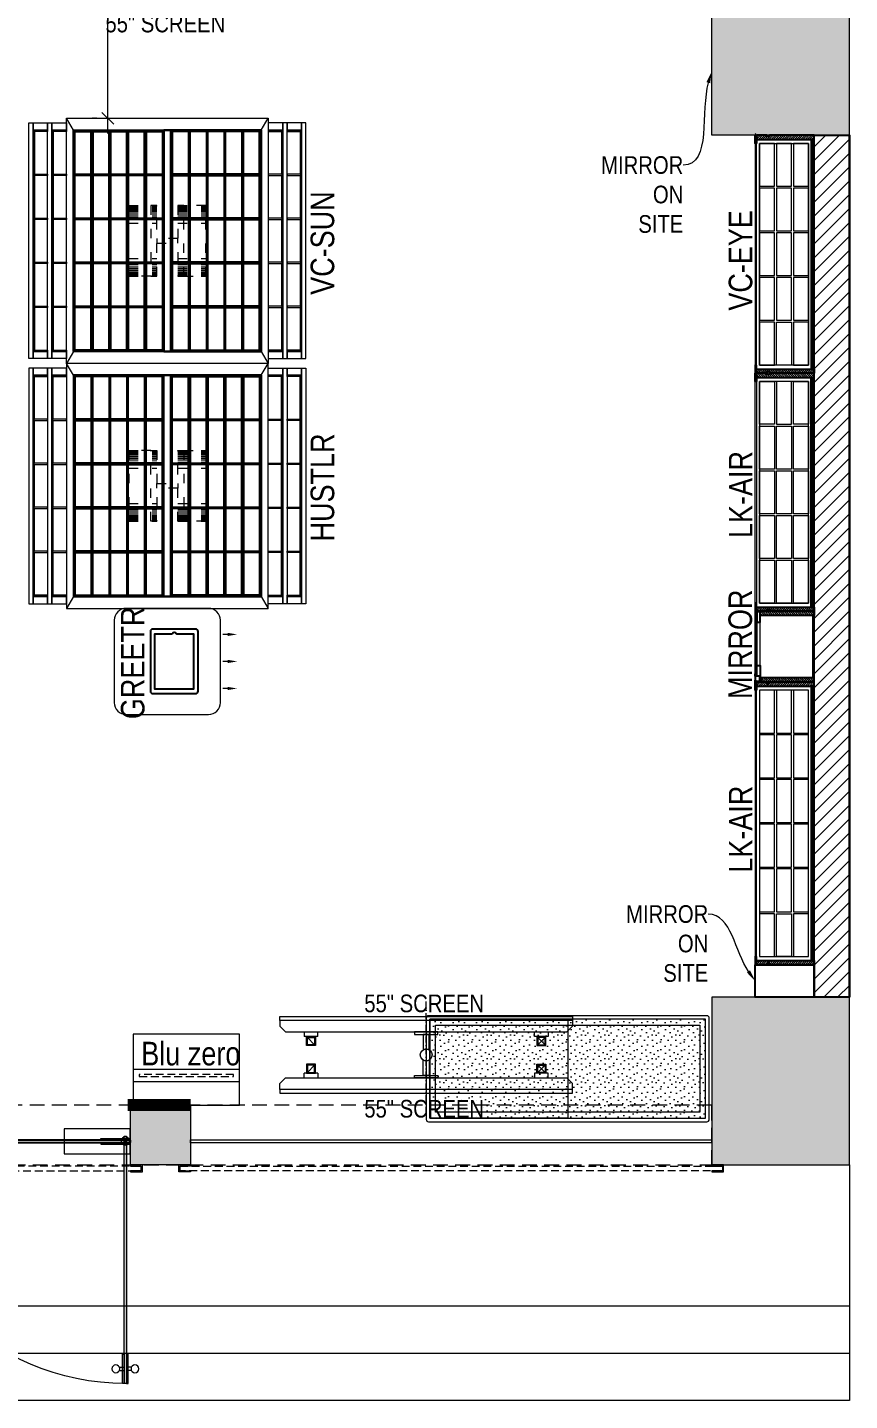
# Model space of a CAD drawing. Header units: feet. Extents: x 9413400 to 9419268, y -7061438 to -7048125.
# Drawn here: x 9415783 to 9419268, y -7061438 to -7055611 of the extents above; entities that cross this region are included whole.
import ezdxf
from ezdxf import colors
from ezdxf.entities.mleader import LeaderData, LeaderLine
from ezdxf.math import Vec2, Vec3

# ---------------------------------------------------------------- set-up
doc = ezdxf.new("R2010")
doc.units = ezdxf.units.FT
doc.header["$LTSCALE"] = 33
doc.header["$MEASUREMENT"] = 0
doc.header["$PDMODE"] = 3
doc.header["$PDSIZE"] = -1
for name, pattern in [('ACAD_ISO03W100', [30, 12, -18]), ('D10_DASHED', [0.75, 0.5, -0.25]), ('DASHDOT2', [0.5, 0.25, -0.125, 0, -0.125]), ('DOT2', [0.125, 0, -0.125]), ('HIDDEN', [9.525, 6.35, -3.175]), ('HIDDEN2', [4.7625, 3.175, -1.5875]), ('HIDDENX2', [0.75, 0.5, -0.25])]:
    doc.linetypes.add(name, pattern=pattern)
for name, color, linetype, lineweight in [('A-COL', 243, 'Continuous', 9), ('A-Glazing', 4, 'Continuous', 20), ('A-shutter', 8, 'Continuous', 18), ('A-STAIR', 6, 'Continuous', 5), ('beam', 90, 'Continuous', 9), ('column hatch', 5, 'Continuous', 0), ('Glazing', 141, 'Continuous', 15), ('LENS-DIM', 252, 'Continuous', 5), ('LENS-FURNITURE', 13, 'Continuous', 9), ('LENS-HATCH', 251, 'Continuous', 5), ('LENS-PARTITION', 21, 'Continuous', 25), ('LENS-TEXT', 31, 'Continuous', 5), ('LENS_TEXT', 31, 'Continuous', 5), ('LK-EQPMT', 3, 'Continuous', 18), ('LK-FF&E FLOOR', 1, 'Continuous', 9), ('LK-FF&E WALL', 1, 'Continuous', 9), ('LK-IT', 3, 'Continuous', 18), ('LN-ELEVATION-1', 81, 'Continuous', 25), ('LN-ELEVATION-2', 103, 'Continuous', 20), ('LN-ELEVATION-3', 125, 'Continuous', 18), ('LN-ELEVATION-4', 145, 'Continuous', 13), ('LN-ELEVATION-5', 167, 'Continuous', 5), ('LN-HATCH', 251, 'Continuous', 0), ('PLANO-TXT', 252, 'Continuous', 5), ('rolling shutter', 1, 'Continuous', 5)]:
    doc.layers.add(name, color=color, linetype=linetype, lineweight=lineweight)
doc.layers.add('A-WALL', color=1, linetype='Continuous')
doc.layers.add('LK-MIRROR', color=133, linetype='Continuous', lineweight=13, true_color=0x44c9e4)
doc.styles.add('LK TXT', font='Gill Sans MT Condensed Regular.ttf', dxfattribs={"height": 100})
doc.styles.get("Standard").update_dxf_attribs({"font": 'Gill Sans MT Condensed Regular.ttf'})
doc.dimstyles.new('100MM', dxfattribs={"dimtxt": 100, "dimasz": 50, "dimexe": 65, "dimexo": 65, "dimtad": 1, "dimdec": 0, "dimtxsty": 'Standard', "dimblk": 'OBLIQUE', "dimcen": 2.5, "dimdle": 65, "dimclrd": 256, "dimclre": 256, "dimclrt": 1, "dimadec": 0, "dimazin": 0, "dimtfac": 1, "dimtdec": 0, "dimtmove": 1, "dimatfit": 3, "dimfxl": 50, "dimlwd": -1, "dimlwe": -1, "dimarcsym": 0})
pattern_1 = [(45, (7858558.917, 3503823.203), (-4.4901280605, 4.4901280605), [])]
pattern_2 = [(45, (7858054.0837, 3504049.203), (-4.4901280605, 4.4901280605), [])]

# ---------------------------------------------------------------- blocks, each defined once
blk = doc.blocks.new('2 seater bench')
at = {"layer": 'LENS-HATCH', "lineweight": 0}
h = blk.add_hatch(dxfattribs=at)
h.set_pattern_fill('STIP1', color=177, scale=100, angle=270, pattern_type=2)
h.set_pattern_definition([(270, (6617251.08, -170421.61), (100, -2e-13), [0, -100]), (270, (6617235.08, -170433.61), (100, -2e-13), [0, -100]), (270, (6617211.08, -170428.61), (100, -2e-13), [0, -100]), (270, (6617188.08, -170463.61), (100, -2e-13), [0, -100]), (270, (6617224.08, -170460.61), (100, -2e-13), [0, -100]), (270, (6617248.08, -170487.61), (100, -2e-13), [0, -100]), (270, (6617255.08, -170452.61), (100, -2e-13), [0, -100]), (270, (6617214.08, -170494.61), (100, -2e-13), [0, -100]), (270, (6617182.08, -170489.61), (100, -2e-13), [0, -100]), (270, (6617167.08, -170415.61), (100, -2e-13), [0, -100]), (270, (6617187.08, -170433.61), (100, -2e-13), [0, -100]), (270, (6617168.08, -170447.61), (100, -2e-13), [0, -100]), (270, (6617232.08, -170508.61), (100, -2e-13), [0, -100]), (270, (6617207.08, -170476.61), (100, -2e-13), [0, -100]), (270, (6617240.08, -170468.61), (100, -2e-13), [0, -100]), (270, (6617231.08, -170485.61), (100, -2e-13), [0, -100]), (270, (6617204.08, -170449.61), (100, -2e-13), [0, -100]), (270, (6617258.08, -170477.61), (100, -2e-13), [0, -100]), (270, (6617199.08, -170508.61), (100, -2e-13), [0, -100]), (270, (6617169.08, -170505.61), (100, -2e-13), [0, -100])])
h.paths.add_polyline_path([(585, 210), (0, 210), (0, -210), (585, -210)])
h.paths.add_polyline_path([(0, 245), (0, -210)])
h.paths.add_polyline_path([(-585, 210), (0, 210), (0, -210), (-585, -210)])
at = {"layer": 'LN-ELEVATION-2', "ltscale": 0.5}
for points in [[(-585, 210), (0, 210), (0, -210), (-585, -210)], [(585, 210), (0, 210), (0, -210), (585, -210)]]:
    blk.add_lwpolyline(points, close=True, dxfattribs=at)
at = {"layer": 'LN-ELEVATION-5', "ltscale": 0.5}
blk.add_lwpolyline([(590, 225), (-590, 225, 0.414214), (-600, 215), (-600, -215, 0.414214), (-590, -225), (590, -225, 0.414214), (600, -215), (600, 215, 0.414214)], format="xyb", close=True, dxfattribs=at)
blk.add_lwpolyline([(585, 210), (-585, 210), (-585, -210), (585, -210)], close=True, dxfattribs=at)
at = {"layer": 'LN-ELEVATION-5', "linetype": 'HIDDEN2', "ltscale": 11}
blk.add_lwpolyline([(-560, 185), (560, 185), (560, -185), (-560, -185)], close=True, dxfattribs=at)
blk = doc.blocks.new('*U38')
at = {"layer": 'A-shutter', "color": 5, "ltscale": 10}
for points in [[(41038450.5, -1561539.2), (41038450.5, -1561544.2), (41038405.5, -1561544.2), (41038405.5, -1561564.2), (41038450.5, -1561564.2), (41038450.5, -1561569.2), (41038400.5, -1561569.2), (41038400.5, -1561539.2)], [(41040939.9, -1561539.2), (41040939.9, -1561544.2), (41040984.9, -1561544.2), (41040984.9, -1561564.2), (41040939.9, -1561564.2), (41040939.9, -1561569.2), (41040989.9, -1561569.2), (41040989.9, -1561539.2)]]:
    blk.add_lwpolyline(points, close=True, dxfattribs=at)
at = {"layer": 'A-shutter', "color": 5, "linetype": 'HIDDENX2', "ltscale": 2, "true_color": 0x0505ff}
blk.add_lwpolyline([(41038405.5, -1561544.2), (41038405.5, -1561564.2), (41040984.9, -1561564.2), (41040984.9, -1561544.2)], close=True, dxfattribs=at)
blk = doc.blocks.new('*U39')
at = {"layer": 'A-shutter', "color": 5, "ltscale": 10}
for points in [[(41038729.9, -1561539.2), (41038729.9, -1561544.2), (41038684.9, -1561544.2), (41038684.9, -1561564.2), (41038729.9, -1561564.2), (41038729.9, -1561569.2), (41038679.9, -1561569.2), (41038679.9, -1561539.2)], [(41040939.9, -1561539.2), (41040939.9, -1561544.2), (41040984.9, -1561544.2), (41040984.9, -1561564.2), (41040939.9, -1561564.2), (41040939.9, -1561569.2), (41040989.9, -1561569.2), (41040989.9, -1561539.2)]]:
    blk.add_lwpolyline(points, close=True, dxfattribs=at)
at = {"layer": 'A-shutter', "color": 5, "linetype": 'HIDDENX2', "ltscale": 2, "true_color": 0x0505ff}
blk.add_lwpolyline([(41038684.9, -1561544.2), (41038684.9, -1561564.2), (41040984.9, -1561564.2), (41040984.9, -1561544.2)], close=True, dxfattribs=at)
blk = doc.blocks.new('A$C65ba2408')
at = {"layer": 'column hatch'}
h = blk.add_hatch(color=8, dxfattribs=at)
h.dxf.hatch_style = 1
h.paths.add_polyline_path([(3477.1, -3129.2), (2892.8, -3129.2), (2892.8, -3840.5), (3477.1, -3840.5)])
h.paths.add_polyline_path([(3477.1, 1316.2), (2892.8, 1316.2), (2892.8, 528.7), (3477.1, 528.7)])
h.paths.add_polyline_path([(3477.1, 4440.6), (2994.4, 4440.6), (2994.4, 3856.4), (3477.1, 3856.4)])
h.paths.add_polyline_path([(3477.1, 6826), (2664.3, 6818.7), (2664.2, 6523.6), (3477.1, 6523.6)])
h.paths.add_polyline_path([(-1908.2, 1290.8), (-2312.2, 1290.8), (-2312.2, 985.9), (-1908.2, 985.9)])
h.paths.add_polyline_path([(-2060.6, -3129.2), (-2312.2, -3129.2), (-2312.2, -3840.5), (-2060.6, -3840.5)])
h = blk.add_hatch(color=8, dxfattribs=at)
h.dxf.hatch_style = 1
h.paths.add_polyline_path([(428.8, -3586.5), (682.8, -3586.5), (682.8, -3840.5), (428.8, -3840.5)])
at = {"layer": 'LN-HATCH'}
h = blk.add_hatch(dxfattribs=at)
h.set_pattern_fill('ANSI31', color=256, scale=333, angle=180)
h.set_pattern_definition([(225, (-11792219.157, 5498508.667), (29.43331977, -29.43331977), [])])
h.paths.add_polyline_path([(3427.1, 6523.6), (3327.1, 6523.6), (3327.1, 4440.6), (3427.1, 4440.6)])
h.paths.add_polyline_path([(3477.1, 6523.6), (3427.1, 6523.6), (3427.1, 4440.6), (3477.1, 4440.6)])
h.paths.add_polyline_path([(3427.1, 3856.4), (3327.1, 3856.4), (3327.1, 1316.2), (3427.1, 1316.2)])
h.paths.add_polyline_path([(3477.1, 3856.4), (3427.1, 3856.4), (3427.1, 1316.2), (3477.1, 1316.2)])
h.paths.add_polyline_path([(3427.1, 528.7), (3327.1, 528.7), (3327.1, -3129.2), (3427.1, -3129.2)])
h.paths.add_polyline_path([(3477.1, 528.7), (3427.1, 528.7), (3427.1, -3129.2), (3477.1, -3129.2)])
at = {"layer": 'A-COL'}
for p, q in [((2892.8, 528.7), (2892.8, 1316.2)), ((3477.1, 528.7), (3477.1, 1316.2)), ((3477.1, 528.7), (2892.8, 528.7)), ((3477.1, -3129.2), (2892.8, -3129.2)), ((2892.8, -3129.2), (2892.8, -3840.5)), ((3477.1, -3840.5), (3477.1, -3129.2)), ((2892.8, -3840.5), (3477.1, -3840.5))]:
    blk.add_line(p, q, dxfattribs=at)
blk.add_lwpolyline([(428.8, -3586.5), (682.8, -3586.5), (682.8, -3840.5), (428.8, -3840.5)], close=True, dxfattribs=at)
at = {"layer": 'A-Glazing', "elevation": 51149.5}
for points in [[(428.8, -3734.5), (-2060.6, -3734.5), (-2060.6, -3746.5), (428.8, -3746.5)], [(682.8, -3734.5), (2892.8, -3734.5), (2892.8, -3746.5), (682.8, -3746.5)]]:
    blk.add_lwpolyline(points, close=True, dxfattribs=at)
at = {"layer": 'A-STAIR'}
for p, q in [((3477.1, -3840.5), (3477.1, -4840.5)), ((3477.1, -4440.5), (-2312.2, -4440.5)), ((3477.1, -4640.5), (-2312.2, -4640.5)), ((3477.1, -4840.5), (-2312.2, -4840.5))]:
    blk.add_line(p, q, dxfattribs=at)
at = {"layer": 'A-WALL'}
blk.add_line((3477.1, -3129.2), (3477.1, 528.7), dxfattribs=at)
blk.add_lwpolyline([(3477.1, -3129.2), (3327.1, -3129.2), (3327.1, 528.7), (3477.1, 528.7)], close=True, dxfattribs=at)
at = {"layer": 'beam', "linetype": 'HIDDEN', "ltscale": 0.3}
blk.add_lwpolyline([(2892.8, -3586.5), (-2060.6, -3586.5), (-2060.6, -3840.5), (2892.8, -3840.5)], close=True, dxfattribs=at)
at = {"layer": 'rolling shutter'}
blk.add_blockref('*U38', (-41040511.1, 1557698.7, 51149.5), dxfattribs=at)
at = {"layer": 'rolling shutter', "xscale": -1}
blk.add_blockref('*U39', (41041622.7, 1557698.7, 51149.5), dxfattribs=at)
blk = doc.blocks.new('MIRROR')
at = {"layer": 'LN-HATCH', "ltscale": 0.5}
h = blk.add_hatch(dxfattribs=at)
h.set_pattern_fill('ANSI31', color=256, scale=2)
h.set_pattern_definition([(45, (4060433.7416, 1708720.787), (-4.4901280605, 4.4901280605), [])])
h.paths.add_polyline_path([(212.9, 101.3), (230.9, 101.3), (230.9, -127.7), (212.9, -127.7)])
h.paths.add_polyline_path([(230.9, 95.3), (494.9, 95.3), (494.9, 101.3), (230.9, 101.3)])
h.paths.add_polyline_path([(512.9, 101.3), (494.9, 101.3), (494.9, -127.7), (512.9, -127.7)])
at = {"layer": 'Defpoints'}
blk.add_lwpolyline([(512.9, 101.3), (212.9, 101.3), (212.9, -148.7), (512.9, -148.7)], close=True, dxfattribs=at)
at = {"layer": 'LN-ELEVATION-1'}
for points in [[(212.9, 101.3), (230.9, 101.3), (230.9, -127.7), (212.9, -127.7)], [(230.9, 95.3), (494.9, 95.3), (494.9, 101.3), (230.9, 101.3)], [(512.9, 101.3), (494.9, 101.3), (494.9, -127.7), (512.9, -127.7)], [(259.9, -141.7), (259.9, -127.7), (214.9, -127.7), (214.9, -148.7), (223.9, -148.7), (223.9, -147.2), (216.4, -147.2), (216.4, -141.7)], [(442.9, -141.7), (442.9, -127.7), (487.9, -127.7), (487.9, -148.7), (478.9, -148.7), (478.9, -147.2), (486.4, -147.2), (486.4, -141.7)], [(504.9, -148.7), (504.9, -147.2), (509.4, -147.2), (509.4, -129.2), (487.9, -129.2), (487.9, -127.7), (510.9, -127.7), (510.9, -148.7)]]:
    blk.add_lwpolyline(points, close=True, dxfattribs=at)
at = {"layer": 'LN-ELEVATION-2', "color": 4, "lineweight": 0}
blk.add_lwpolyline([(216.4, -141.7), (486.4, -141.7), (486.4, -147.2), (216.4, -147.2)], close=True, dxfattribs=at)
at = {"layer": 'LN-ELEVATION-2'}
blk.add_lwpolyline([(259.9, -141.7), (442.9, -141.7), (442.9, -127.7), (259.9, -127.7)], close=True, dxfattribs=at)
at = {"layer": 'LN-ELEVATION-4', "ltscale": 0.5}
blk.add_line((478.9, -148.7), (223.9, -148.7), dxfattribs=at)
blk = doc.blocks.new('VC HD 1010')
at = {"layer": 'LN-HATCH', "ltscale": 0.5}
h = blk.add_hatch(dxfattribs=at)
h.set_pattern_fill('ANSI31', color=256, scale=2)
h.set_pattern_definition([(45, (3761554.586, 1795022.936), (-4.490128061, 4.490128061), [])])
h.paths.add_polyline_path([(-505.2, 24), (-505.2, -166), (-499.2, -166), (-499.2, -176), (-505.2, -176), (-505.2, -220), (-487.2, -220), (-487.2, 24)])
h = blk.add_hatch(dxfattribs=at)
h.set_pattern_fill('ANSI31', color=256, scale=2)
h.set_pattern_definition(pattern_1)
h.paths.add_polyline_path([(504.8, 24), (504.8, -166), (498.8, -166), (498.8, -176), (504.8, -176), (504.8, -220), (486.8, -220), (486.8, 24)])
h = blk.add_hatch(dxfattribs=at)
h.set_pattern_fill('ANSI31', color=256, scale=2)
h.set_pattern_definition([(45, (7858741.917, 3503823.203), (-4.4901280605, 4.4901280605), [])])
h.paths.add_polyline_path([(-470.2, -220), (-470.2, -226), (-505.2, -226), (-505.2, -220)])
h = blk.add_hatch(dxfattribs=at)
h.set_pattern_fill('ANSI31', color=256, scale=2)
h.set_pattern_definition(pattern_1)
h.paths.add_polyline_path([(476.8, -220), (476.8, -226), (511.8, -226), (511.8, -220)])
at = {"layer": 'LN-ELEVATION-1', "ltscale": 0.5}
for points in [[(-505.2, 24), (-505.2, -166), (-499.2, -166), (-499.2, -176), (-505.2, -176), (-505.2, -220), (-487.2, -220), (-487.2, 24)], [(486.8, 12), (-487.2, 12), (-487.2, 18), (486.8, 18)], [(504.8, 24), (504.8, -166), (498.8, -166), (498.8, -176), (504.8, -176), (504.8, -220), (486.8, -220), (486.8, 24)], [(-470.2, -220), (-470.2, -226), (-505.2, -226), (-505.2, -220)], [(469.8, -220), (469.8, -226), (504.8, -226), (504.8, -220)]]:
    blk.add_lwpolyline(points, close=True, dxfattribs=at)
at = {"layer": 'LN-ELEVATION-2', "ltscale": 0.5}
blk.add_lwpolyline([(470.2, 0), (-470.2, 0), (-470.2, -208), (470.2, -208)], close=True, dxfattribs=at)
at = {"layer": 'LN-ELEVATION-3', "ltscale": 0.5}
for p, q in [((-487.2, 24), (486.8, 24)), ((-470.2, -220), (469.8, -220)), ((469.8, -226), (-470.2, -226))]:
    blk.add_line(p, q, dxfattribs=at)
for points in [[(-470.2, 0), (-288.5, 0), (-288.5, -64), (-470.2, -64)], [(-280.5, 0), (-98.8, 0), (-98.8, -64), (-280.5, -64)], [(-90.8, 0), (90.8, 0), (90.8, -64), (-90.8, -64)], [(98.8, 0), (280.5, 0), (280.5, -64), (98.8, -64)], [(288.5, 0), (470.2, 0), (470.2, -64), (288.5, -64)], [(-470.2, -136), (-288.5, -136), (-288.5, -72), (-470.2, -72)], [(-280.5, -72), (-98.8, -72), (-98.8, -136), (-280.5, -136)], [(-90.8, -72), (90.8, -72), (90.8, -136), (-90.8, -136)], [(98.8, -72), (280.5, -72), (280.5, -136), (98.8, -136)], [(288.5, -72), (470.2, -72), (470.2, -136), (288.5, -136)], [(-470.2, -144), (-288.5, -144), (-288.5, -208), (-470.2, -208)], [(-280.5, -144), (-98.8, -144), (-98.8, -208), (-280.5, -208)], [(-90.8, -144), (90.8, -144), (90.8, -208), (-90.8, -208)], [(98.8, -144), (280.5, -144), (280.5, -208), (98.8, -208)], [(288.5, -144), (470.2, -144), (470.2, -208), (288.5, -208)]]:
    blk.add_lwpolyline(points, close=True, dxfattribs=at)
blk = doc.blocks.new('ffgd')
at = {"layer": 'LN-ELEVATION-4', "linetype": 'ACAD_ISO03W100', "ltscale": 0.1}
blk.add_lwpolyline([(0, 47.3), (0, -41.5), (-20, -41.5), (-20, 47.3)], close=True, dxfattribs=at)
at = {"layer": 'LN-ELEVATION-5', "linetype": 'ACAD_ISO03W100', "ltscale": 0.1}
for p, q in [((-159.9, 165.7), (-159.9, 47.3)), ((-159.7, 165.7), (-159.7, 47.3)), ((-159.4, 165.7), (-159.4, 47.3)), ((-159, 165.7), (-159, 47.3)), ((-158.5, 165.7), (-158.5, 47.3)), ((-157.9, 165.7), (-157.9, 47.3)), ((-157.1, 165.7), (-157.1, 47.3)), ((-156.1, 165.7), (-156.1, 47.3)), ((-154.1, 165.7), (-154.1, 47.3)), ((-151.1, 165.7), (-151.1, 47.3)), ((-146.1, 165.7), (-146.1, 47.3)), ((-141.1, 165.7), (-141.1, 47.3)), ((-135.1, 165.7), (-135.1, 47.3)), ((-128.1, 165.7), (-128.1, 47.3)), ((-120.1, 165.7), (-120.1, 47.3)), ((-111.1, 165.7), (-111.1, 47.3)), ((-102.1, 165.7), (-102.1, 47.3)), ((-85, 165.7), (-85, 47.3)), ((65, 165.7), (65, 47.3)), ((82.1, 165.7), (82.1, 47.3)), ((91.1, 165.7), (91.1, 47.3)), ((100.1, 165.7), (100.1, 47.3)), ((108.1, 165.7), (108.1, 47.3)), ((115.1, 165.7), (115.1, 47.3)), ((121.1, 165.7), (121.1, 47.3)), ((126.1, 165.7), (126.1, 47.3)), ((131.1, 165.7), (131.1, 47.3)), ((134.1, 165.7), (134.1, 47.3)), ((136.1, 165.7), (136.1, 47.3)), ((137.1, 165.7), (137.1, 47.3)), ((137.9, 165.7), (137.9, 47.3)), ((138.5, 165.7), (138.5, 47.3)), ((139, 165.7), (139, 47.3)), ((139.4, 165.7), (139.4, 47.3)), ((139.7, 165.7), (139.7, 47.3)), ((139.9, 165.7), (139.9, 47.3)), ((-159.9, -41.5), (-159.9, -159.9)), ((-159.7, -41.5), (-159.7, -159.9)), ((-159.4, -41.5), (-159.4, -159.9)), ((-159, -41.5), (-159, -159.9)), ((-158.5, -41.5), (-158.5, -159.9)), ((-157.9, -41.5), (-157.9, -159.9)), ((-157.1, -41.5), (-157.1, -159.9)), ((-156.1, -41.5), (-156.1, -159.9)), ((-154.1, -41.5), (-154.1, -159.9)), ((-151.1, -41.5), (-151.1, -159.9)), ((-146.1, -41.5), (-146.1, -159.9)), ((-141.1, -41.5), (-141.1, -159.9)), ((-135.1, -41.5), (-135.1, -159.9)), ((-128.1, -41.5), (-128.1, -159.9)), ((-120.1, -41.5), (-120.1, -159.9)), ((-111.1, -41.5), (-111.1, -159.9)), ((-102.1, -41.5), (-102.1, -159.9)), ((-85, -41.5), (-85, -159.9)), ((65, -41.5), (65, -159.9)), ((82.1, -41.5), (82.1, -159.9)), ((91.1, -41.5), (91.1, -159.9)), ((100.1, -41.5), (100.1, -159.9)), ((108.1, -41.5), (108.1, -159.9)), ((115.1, -41.5), (115.1, -159.9)), ((121.1, -41.5), (121.1, -159.9)), ((126.1, -41.5), (126.1, -159.9)), ((131.1, -41.5), (131.1, -159.9)), ((134.1, -41.5), (134.1, -159.9)), ((136.1, -41.5), (136.1, -159.9)), ((137.1, -41.5), (137.1, -159.9)), ((137.9, -41.5), (137.9, -159.9)), ((138.5, -41.5), (138.5, -159.9)), ((139, -41.5), (139, -159.9)), ((139.4, -41.5), (139.4, -159.9)), ((139.7, -41.5), (139.7, -159.9)), ((139.9, -41.5), (139.9, -159.9))]:
    blk.add_line(p, q, dxfattribs=at)
for points in [[(140, 73), (140, 165.7), (-160, 165.7), (-160, 73)], [(140, -67.1), (140, -159.9), (-160, -159.9), (-160, -67.1)]]:
    blk.add_lwpolyline(points, dxfattribs=at)
for points in [[(140, 73), (140, 47.3), (-160, 47.3), (-160, 73)], [(140, -41.5), (140, -67.1), (-160, -67.1), (-160, -41.5)]]:
    blk.add_lwpolyline(points, close=True, dxfattribs=at)
blk = doc.blocks.new('EURO 1040 x 1175')
at = {"layer": 'LN-ELEVATION-1'}
for points in [[(-470, -327.4), (470, -327.4), (470, 467.6), (-470, 467.6)], [(-470, 85.1), (470, 85.1), (470, 467.6), (-470, 467.6)], [(-283.2, 85.1), (-277.2, 85.1), (-277.2, 467.6), (-283.2, 467.6)], [(-96.4, 85.1), (-90.4, 85.1), (-90.4, 467.6), (-96.4, 467.6)], [(90.4, 85.1), (96.4, 85.1), (96.4, 467.6), (90.4, 467.6)], [(277.2, 85.1), (283.2, 85.1), (283.2, 467.6), (277.2, 467.6)], [(-470, 386.6), (-283.2, 386.6), (-283.2, 392.6), (-470, 392.6)], [(-277.2, 386.6), (-96.4, 386.6), (-96.4, 392.6), (-277.2, 392.6)], [(-90.4, 386.6), (90.4, 386.6), (90.4, 392.6), (-90.4, 392.6)], [(96.4, 386.6), (277.2, 386.6), (277.2, 392.6), (96.4, 392.6)], [(283.2, 386.6), (470, 386.6), (470, 392.6), (283.2, 392.6)], [(-470, 311.2), (-283.2, 311.2), (-283.2, 317.2), (-470, 317.2)], [(-277.2, 311.2), (-96.4, 311.2), (-96.4, 317.2), (-277.2, 317.2)], [(-90.4, 311.2), (90.4, 311.2), (90.4, 317.2), (-90.4, 317.2)], [(96.4, 311.2), (277.2, 311.2), (277.2, 317.2), (96.4, 317.2)], [(283.2, 311.2), (470, 311.2), (470, 317.2), (283.2, 317.2)], [(-470, 235.8), (-283.2, 235.8), (-283.2, 241.8), (-470, 241.8)], [(-277.2, 235.8), (-96.4, 235.8), (-96.4, 241.8), (-277.2, 241.8)], [(-90.4, 235.8), (90.4, 235.8), (90.4, 241.8), (-90.4, 241.8)], [(96.4, 235.8), (277.2, 235.8), (277.2, 241.8), (96.4, 241.8)], [(283.2, 235.8), (470, 235.8), (470, 241.8), (283.2, 241.8)], [(-470, 160.4), (-283.2, 160.4), (-283.2, 166.4), (-470, 166.4)], [(-277.2, 160.4), (-96.4, 160.4), (-96.4, 166.4), (-277.2, 166.4)], [(-90.4, 160.4), (90.4, 160.4), (90.4, 166.4), (-90.4, 166.4)], [(96.4, 160.4), (277.2, 160.4), (277.2, 166.4), (96.4, 166.4)], [(283.2, 160.4), (470, 160.4), (470, 166.4), (283.2, 166.4)], [(-470, 85.1), (470, 85.1), (470, 55.1), (-470, 55.1)], [(-470, 55.1), (470, 55.1), (470, -327.4), (-470, -327.4)], [(-283.2, 55.1), (-277.2, 55.1), (-277.2, -327.4), (-283.2, -327.4)], [(-96.4, 55.1), (-90.4, 55.1), (-90.4, -327.4), (-96.4, -327.4)], [(90.4, 55.1), (96.4, 55.1), (96.4, -327.4), (90.4, -327.4)], [(277.2, 55.1), (283.2, 55.1), (283.2, -327.4), (277.2, -327.4)], [(-470, -20.3), (-283.2, -20.3), (-283.2, -26.3), (-470, -26.3)], [(-277.2, -20.3), (-96.4, -20.3), (-96.4, -26.3), (-277.2, -26.3)], [(-90.4, -20.3), (90.4, -20.3), (90.4, -26.3), (-90.4, -26.3)], [(96.4, -20.3), (277.2, -20.3), (277.2, -26.3), (96.4, -26.3)], [(283.2, -20.3), (470, -20.3), (470, -26.3), (283.2, -26.3)], [(-470, -95.7), (-283.2, -95.7), (-283.2, -101.7), (-470, -101.7)], [(-277.2, -95.7), (-96.4, -95.7), (-96.4, -101.7), (-277.2, -101.7)], [(-90.4, -95.7), (90.4, -95.7), (90.4, -101.7), (-90.4, -101.7)], [(96.4, -95.7), (277.2, -95.7), (277.2, -101.7), (96.4, -101.7)], [(283.2, -95.7), (470, -95.7), (470, -101.7), (283.2, -101.7)], [(-470, -171.1), (-283.2, -171.1), (-283.2, -177.1), (-470, -177.1)], [(-277.2, -171.1), (-96.4, -171.1), (-96.4, -177.1), (-277.2, -177.1)], [(-90.4, -171.1), (90.4, -171.1), (90.4, -177.1), (-90.4, -177.1)], [(96.4, -171.1), (277.2, -171.1), (277.2, -177.1), (96.4, -177.1)], [(283.2, -171.1), (470, -171.1), (470, -177.1), (283.2, -177.1)], [(-470, -246.4), (-283.2, -246.4), (-283.2, -252.4), (-470, -252.4)], [(-277.2, -246.4), (-96.4, -246.4), (-96.4, -252.4), (-277.2, -252.4)], [(-90.4, -246.4), (90.4, -246.4), (90.4, -252.4), (-90.4, -252.4)], [(96.4, -246.4), (277.2, -246.4), (277.2, -252.4), (96.4, -252.4)], [(283.2, -246.4), (470, -246.4), (470, -252.4), (283.2, -252.4)]]:
    blk.add_lwpolyline(points, close=True, dxfattribs=at)
for points in [[(-283.2, 461.6), (-464, 461.6), (-464, 317.2)], [(-96.4, 461.6), (-277.2, 461.6)], [(90.4, 461.6), (-90.4, 461.6)], [(277.2, 461.6), (96.4, 461.6)], [(464, 317.2), (464, 461.6), (283.2, 461.6)], [(-464, 311.2), (-464, 241.8)], [(464, 241.8), (464, 311.2)], [(-464, 235.8), (-464, 166.4)], [(464, 166.4), (464, 235.8)], [(-464, 160.4), (-464, 91.1), (-283.2, 91.1)], [(283.2, 91.1), (464, 91.1), (464, 160.4)], [(-277.2, 91.1), (-96.4, 91.1)], [(-90.4, 91.1), (90.4, 91.1)], [(96.4, 91.1), (277.2, 91.1)], [(-464, -20.3), (-464, 49.1), (-283.2, 49.1)], [(-277.2, 49.1), (-96.4, 49.1)], [(-90.4, 49.1), (90.4, 49.1)], [(96.4, 49.1), (277.2, 49.1)], [(283.2, 49.1), (464, 49.1), (464, -20.3)], [(-464, -95.7), (-464, -26.3)], [(464, -26.3), (464, -95.7)], [(-464, -171.1), (-464, -101.7)], [(464, -101.7), (464, -171.1)], [(-283.2, -321.4), (-464, -321.4), (-464, -177.1)], [(464, -177.1), (464, -321.4), (283.2, -321.4)], [(-96.4, -321.4), (-277.2, -321.4)], [(90.4, -321.4), (-90.4, -321.4)], [(277.2, -321.4), (96.4, -321.4)]]:
    blk.add_lwpolyline(points, dxfattribs=at)
at = {"layer": 'LN-ELEVATION-2'}
blk.add_lwpolyline([(-520, -357.4), (520, -357.4), (520, 497.6), (-520, 497.6)], close=True, dxfattribs=at)
for points in [[(-470, 467.6), (-520, 497.6)], [(470, 467.6), (520, 497.6)], [(-470, -327.4), (-520, -357.4)], [(470, -327.4), (520, -357.4)]]:
    blk.add_lwpolyline(points, dxfattribs=at)
at = {"layer": 'LN-ELEVATION-3'}
for points in [[(-500, 559.6), (500, 559.6), (500, 577.6), (-500, 577.6)], [(-500, 497.6), (-470, 497.6), (-470, 559.6), (-500, 559.6)], [(470, 497.6), (500, 497.6), (500, 559.6), (470, 559.6)], [(-500, -357.4), (-470, -357.4), (-470, -419.4), (-500, -419.4)], [(470, -357.4), (500, -357.4), (500, -419.4), (470, -419.4)], [(-500, -419.4), (500, -419.4), (500, -437.4), (-500, -437.4)]]:
    blk.add_lwpolyline(points, close=True, dxfattribs=at)
at = {"layer": 'LN-ELEVATION-4'}
for points in [[(-500, 639.6), (500, 639.6), (500, 657.6), (-500, 657.6)], [(-500, 577.6), (-470, 577.6), (-470, 639.6), (-500, 639.6)], [(470, 577.6), (500, 577.6), (500, 639.6), (470, 639.6)], [(-470, 497.6), (-464, 497.6), (-464, 559.6), (-470, 559.6)], [(-464, 553.6), (-283.2, 553.6), (-283.2, 559.6), (-464, 559.6)], [(-283.2, 497.6), (-277.2, 497.6), (-277.2, 559.6), (-283.2, 559.6)], [(-277.2, 553.6), (-96.4, 553.6), (-96.4, 559.6), (-277.2, 559.6)], [(-96.4, 497.6), (-90.4, 497.6), (-90.4, 559.6), (-96.4, 559.6)], [(-90.4, 553.6), (90.4, 553.6), (90.4, 559.6), (-90.4, 559.6)], [(90.4, 497.6), (96.4, 497.6), (96.4, 559.6), (90.4, 559.6)], [(96.4, 553.6), (277.2, 553.6), (277.2, 559.6), (96.4, 559.6)], [(277.2, 497.6), (283.2, 497.6), (283.2, 559.6), (277.2, 559.6)], [(283.2, 553.6), (464, 553.6), (464, 559.6), (283.2, 559.6)], [(464, 497.6), (470, 497.6), (470, 559.6), (464, 559.6)], [(-470, -357.4), (-464, -357.4), (-464, -419.4), (-470, -419.4)], [(-283.2, -357.4), (-277.2, -357.4), (-277.2, -419.4), (-283.2, -419.4)], [(-96.4, -357.4), (-90.4, -357.4), (-90.4, -419.4), (-96.4, -419.4)], [(90.4, -357.4), (96.4, -357.4), (96.4, -419.4), (90.4, -419.4)], [(277.2, -357.4), (283.2, -357.4), (283.2, -419.4), (277.2, -419.4)], [(464, -357.4), (470, -357.4), (470, -419.4), (464, -419.4)], [(-500, -437.4), (-470, -437.4), (-470, -499.4), (-500, -499.4)], [(-464, -413.4), (-283.2, -413.4), (-283.2, -419.4), (-464, -419.4)], [(-277.2, -413.4), (-96.4, -413.4), (-96.4, -419.4), (-277.2, -419.4)], [(-90.4, -413.4), (90.4, -413.4), (90.4, -419.4), (-90.4, -419.4)], [(96.4, -413.4), (277.2, -413.4), (277.2, -419.4), (96.4, -419.4)], [(283.2, -413.4), (464, -413.4), (464, -419.4), (283.2, -419.4)], [(470, -437.4), (500, -437.4), (500, -499.4), (470, -499.4)], [(-500, -499.4), (500, -499.4), (500, -517.4), (-500, -517.4)]]:
    blk.add_lwpolyline(points, close=True, dxfattribs=at)
at = {"layer": 'LN-ELEVATION-5'}
for points in [[(-470, 577.6), (-464, 577.6), (-464, 639.6), (-470, 639.6)], [(-464, 633.6), (-283.2, 633.6), (-283.2, 639.6), (-464, 639.6)], [(-283.2, 577.6), (-277.2, 577.6), (-277.2, 639.6), (-283.2, 639.6)], [(-277.2, 633.6), (-96.4, 633.6), (-96.4, 639.6), (-277.2, 639.6)], [(-96.4, 577.6), (-90.4, 577.6), (-90.4, 639.6), (-96.4, 639.6)], [(-90.4, 633.6), (90.4, 633.6), (90.4, 639.6), (-90.4, 639.6)], [(90.4, 577.6), (96.4, 577.6), (96.4, 639.6), (90.4, 639.6)], [(96.4, 633.6), (277.2, 633.6), (277.2, 639.6), (96.4, 639.6)], [(277.2, 577.6), (283.2, 577.6), (283.2, 639.6), (277.2, 639.6)], [(283.2, 633.6), (464, 633.6), (464, 639.6), (283.2, 639.6)], [(464, 577.6), (470, 577.6), (470, 639.6), (464, 639.6)], [(-470, -437.4), (-464, -437.4), (-464, -499.4), (-470, -499.4)], [(-283.2, -437.4), (-277.2, -437.4), (-277.2, -499.4), (-283.2, -499.4)], [(-96.4, -437.4), (-90.4, -437.4), (-90.4, -499.4), (-96.4, -499.4)], [(90.4, -437.4), (96.4, -437.4), (96.4, -499.4), (90.4, -499.4)], [(277.2, -437.4), (283.2, -437.4), (283.2, -499.4), (277.2, -499.4)], [(464, -437.4), (470, -437.4), (470, -499.4), (464, -499.4)], [(-464, -493.4), (-283.2, -493.4), (-283.2, -499.4), (-464, -499.4)], [(-277.2, -493.4), (-96.4, -493.4), (-96.4, -499.4), (-277.2, -499.4)], [(-90.4, -493.4), (90.4, -493.4), (90.4, -499.4), (-90.4, -499.4)], [(96.4, -493.4), (277.2, -493.4), (277.2, -499.4), (96.4, -499.4)], [(283.2, -493.4), (464, -493.4), (464, -499.4), (283.2, -499.4)]]:
    blk.add_lwpolyline(points, close=True, dxfattribs=at)
at = {"layer": 'LENS-DIM'}
blk.add_blockref('ffgd', (10, 67.1), dxfattribs=at)
blk = doc.blocks.new('GREETR 450x450')
at = {"layer": 'LN-ELEVATION-1', "linetype": 'ByBlock', "lineweight": -2}
for p, q in [((481.3, 339.7), (461, 339.7)), ((481.3, 225), (461, 225)), ((481.3, 110.3), (461, 110.3))]:
    blk.add_line(p, q, dxfattribs=at)
at = {"layer": 'LN-ELEVATION-1'}
for points in [[(355.5, 98.3), (355.5, 352.3, 0.414214), (345.5, 362.3), (163.5, 362.3, 0.414214), (153.5, 352.3), (153.5, 98.3, 0.414214), (163.5, 88.3), (345.5, 88.3, 0.414214)], [(264, 342.8), (336.5, 342.8), (336.5, 107.8), (172.5, 107.8), (172.5, 342.8), (245, 342.8, 0.327538), (246.9, 344.2, -0.733799), (262.1, 344.2, 0.327538)]]:
    blk.add_lwpolyline(points, format="xyb", close=True, dxfattribs=at)
at = {"layer": 'LN-ELEVATION-1', "linetype": 'ByBlock', "lineweight": -2}
for points in [[(481.3, 346.4), (481.3, 333.1), (521.3, 339.7)], [(481.3, 231.7), (481.3, 218.3), (521.3, 225)], [(481.3, 116.9), (481.3, 103.6), (521.3, 110.3)]]:
    blk.add_solid(points, dxfattribs=at)
at = {"layer": 'LN-ELEVATION-2'}
blk.add_lwpolyline([(50, 0), (400, 0, 0.414214), (450, 50), (450, 400, 0.414214), (400, 450), (50, 450, 0.414214), (0, 400), (0, 50, 0.414214)], format="xyb", close=True, dxfattribs=at)
at = {"layer": 'LENS-TEXT', "color": 0, "linetype": 'Continuous', "ltscale": 3, "insert": (78.9, 218.7), "char_height": 100, "attachment_point": 5, "rotation": 90, "style": 'LK TXT'}
blk.add_mtext_dynamic_manual_height_columns('GREETR', width=353.056, gutter_width=0.5, heights=[0], dxfattribs=at)
blk = doc.blocks.new('VC HD 1200')
at = {"layer": 'LN-HATCH', "ltscale": 0.5}
h = blk.add_hatch(dxfattribs=at)
h.set_pattern_fill('ANSI31', color=256, scale=2)
h.set_pattern_definition([(45, (3760859.753, 1795248.936), (-4.490128061, 4.490128061), [])])
h.paths.add_polyline_path([(-1200, 250), (-1200, 60), (-1194, 60), (-1194, 50), (-1200, 50), (-1200, 6), (-1182, 6), (-1182, 250)])
h = blk.add_hatch(dxfattribs=at)
h.set_pattern_fill('ANSI31', color=256, scale=2)
h.set_pattern_definition(pattern_2)
h.paths.add_polyline_path([(0, 250), (0, 60), (-6, 60), (-6, 50), (0, 50), (0, 6), (-18, 6), (-18, 250)])
h = blk.add_hatch(dxfattribs=at)
h.set_pattern_fill('ANSI31', color=256, scale=2)
h.set_pattern_definition([(45, (7858047.0837, 3504049.203), (-4.4901280605, 4.4901280605), [])])
h.paths.add_polyline_path([(-1165, 6), (-1165, 0), (-1200, 0), (-1200, 6)])
h = blk.add_hatch(dxfattribs=at)
h.set_pattern_fill('ANSI31', color=256, scale=2)
h.set_pattern_definition(pattern_2)
h.paths.add_polyline_path([(-28, 6), (-28, 0), (0, 0), (0, 6)])
at = {"layer": 'LN-ELEVATION-1', "ltscale": 0.5}
for points in [[(-1200, 250), (-1200, 60), (-1194, 60), (-1194, 50), (-1200, 50), (-1200, 6), (-1182, 6), (-1182, 250)], [(-18, 238), (-1182, 238), (-1182, 244), (-18, 244)], [(0, 250), (0, 60), (-6, 60), (-6, 50), (0, 50), (0, 6), (-18, 6), (-18, 250)], [(-1165, 6), (-1165, 0), (-1200, 0), (-1200, 6)], [(-35, 6), (-35, 0), (0, 0), (0, 6)]]:
    blk.add_lwpolyline(points, close=True, dxfattribs=at)
at = {"layer": 'LN-ELEVATION-3', "ltscale": 0.5}
for p, q in [((-1182, 250), (-18, 250)), ((-1165, 6), (-35, 6)), ((-35, 0), (-1165, 0))]:
    blk.add_line(p, q, dxfattribs=at)
for points in [[(-1165, 226), (-35, 226), (-35, 18), (-1165, 18)], [(-1165, 226), (-983.3, 226), (-983.3, 162), (-1165, 162)], [(-975.3, 226), (-793.7, 226), (-793.7, 162), (-975.3, 162)], [(-785.7, 226), (-604, 226), (-604, 162), (-785.7, 162)], [(-596, 226), (-414.3, 226), (-414.3, 162), (-596, 162)], [(-406.3, 226), (-224.7, 226), (-224.7, 162), (-406.3, 162)], [(-216.7, 226), (-35, 226), (-35, 162), (-216.7, 162)], [(-1165, 90), (-983.3, 90), (-983.3, 154), (-1165, 154)], [(-975.3, 154), (-793.7, 154), (-793.7, 90), (-975.3, 90)], [(-785.7, 154), (-604, 154), (-604, 90), (-785.7, 90)], [(-596, 154), (-414.3, 154), (-414.3, 90), (-596, 90)], [(-406.3, 154), (-224.7, 154), (-224.7, 90), (-406.3, 90)], [(-216.7, 154), (-35, 154), (-35, 90), (-216.7, 90)], [(-1165, 82), (-983.3, 82), (-983.3, 18), (-1165, 18)], [(-975.3, 82), (-793.7, 82), (-793.7, 18), (-975.3, 18)], [(-785.7, 82), (-604, 82), (-604, 18), (-785.7, 18)], [(-596, 82), (-414.3, 82), (-414.3, 18), (-596, 18)], [(-406.3, 82), (-224.7, 82), (-224.7, 18), (-406.3, 18)], [(-216.7, 82), (-35, 82), (-35, 18), (-216.7, 18)]]:
    blk.add_lwpolyline(points, close=True, dxfattribs=at)
blk = doc.blocks.new('_Oblique')
at = {"color": 0, "lineweight": -2}
blk.add_line((-0.5, -0.5), (0.5, 0.5), dxfattribs=at)
blk = doc.blocks.new('*D42')
at = {"layer": 'Defpoints', "color": 0, "transparency": 16777216}
for p in [(9416123.4, -7054846.4), (9416238.5, -7054846.4), (9416250.8, -7055996.4)]:
    blk.add_point(p, dxfattribs=at)
at = {"layer": 'LENS-DIM', "transparency": 16777216}
blk.add_line((9416123.4, -7056061.4), (9416123.4, -7054781.4), dxfattribs=at)
at = {"layer": 'LENS-DIM', "linetype": 'DOT2', "transparency": 16777216}
for p, q in [((9416173.5, -7054846.4), (9416058.4, -7054846.4)), ((9416185.8, -7055996.4), (9416058.4, -7055996.4))]:
    blk.add_line(p, q, dxfattribs=at)
at = {"layer": 'LENS-DIM', "transparency": 16777216, "xscale": 50, "yscale": 50, "zscale": 50}
for p, rotation in [((9416123.4, -7054846.4), 90), ((9416123.4, -7055996.4), 270)]:
    blk.add_blockref('_Oblique', p, dxfattribs=dict(at, rotation=rotation))
at = {"layer": 'LENS-DIM', "color": 1, "transparency": 16777216, "insert": (9416071.7, -7055421.4), "char_height": 100, "attachment_point": 5, "rotation": 90}
blk.add_mtext('1150', dxfattribs=at)
blk = doc.blocks.new('55INCH')
at = {"layer": 'LK-EQPMT', "ltscale": 12}
for p, q in [((2111558.8, 1135690.5), (2111583.2, 1135690.5)), ((2111583.2, 1135690.5), (2111607.7, 1135666)), ((2111607.7, 1134473.9), (2111607.7, 1135666)), ((2111607.7, 1135587.9), (2111627.2, 1135587.9)), ((2111627.2, 1135587.9), (2111627.2, 1135529.3)), ((2111627.2, 1135529.3), (2111607.7, 1135529.3)), ((2111627.2, 1134610.6), (2111607.7, 1134610.6)), ((2111627.2, 1134610.6), (2111627.2, 1134552)), ((2111607.7, 1134552), (2111627.2, 1134552)), ((2111583.2, 1134449.5), (2111607.7, 1134473.9)), ((2111558.8, 1134449.5), (2111583.2, 1134449.5))]:
    blk.add_line(p, q, dxfattribs=at)
at = {"layer": 'LK-EQPMT'}
for p, q in [((2111661.6, 1135543.3), (2111631, 1135573.9)), ((2111661.6, 1135573.9), (2111631, 1135543.3)), ((2111661.6, 1134597.1), (2111631, 1134566.5))]:
    blk.add_line(p, q, dxfattribs=at)
at = {"layer": 'LK-EQPMT', "ltscale": 12}
blk.add_lwpolyline([(2111542.6, 1135690.5), (2111558.8, 1135690.5), (2111558.8, 1134449.5), (2111542.6, 1134449.5)], close=True, dxfattribs=at)
at = {"layer": 'LK-EQPMT'}
for points in [[(2111627.2, 1135577.7), (2111627.2, 1135539.5), (2111665.4, 1135539.5), (2111665.4, 1135577.7)], [(2111631, 1135573.9), (2111631, 1135543.3), (2111661.6, 1135543.3), (2111661.6, 1135573.9)], [(2111627.2, 1134562.7), (2111627.2, 1134600.9), (2111665.4, 1134600.9), (2111665.4, 1134562.7)], [(2111631, 1134566.5), (2111631, 1134597.1), (2111661.6, 1134597.1), (2111661.6, 1134566.5)]]:
    blk.add_lwpolyline(points, close=True, dxfattribs=at)
blk = doc.blocks.new('BLUE ZERO')
at = {"layer": 'LENS-FURNITURE', "ltscale": 0.5}
for points in [[(86206.7, 120883.4), (86206.7, 120433.4), (85906.7, 120433.4), (85906.7, 120883.4)], [(86106.7, 120883.4), (86106.7, 120433.4), (86056.7, 120433.4), (86056.7, 120883.4)]]:
    blk.add_lwpolyline(points, close=True, dxfattribs=at)
at = {"layer": 'LENS-FURNITURE', "linetype": 'D10_DASHED', "ltscale": 2}
blk.add_lwpolyline([(86085.7, 120858.4), (86085.7, 120458.4), (86077.7, 120458.4), (86077.7, 120858.4)], close=True, dxfattribs=at)
blk = doc.blocks.new('Entrance Door')
at = {"layer": 'Glazing', "ltscale": 111}
blk.add_hatch(color=256, dxfattribs=at).paths.add_polyline_path([(18, -34.8), (18, -1235), (30, -1235), (30, -34.8)])
at = {"layer": 'Glazing'}
for p, q in [((30, -54.2), (18, -66.2)), ((1117.8, -31.3), (1117.8, -54.3)), ((1117.8, -89.2), (1117.8, -66.3)), ((1132.8, -31.3), (1132.8, -54.3)), ((1132.8, -89.2), (1132.8, -66.3))]:
    blk.add_line(p, q, dxfattribs=at)
at = {"layer": 'Glazing', "ltscale": 44}
for p, q in [((-4.9, -1156.3), (18, -1156.3)), ((-4.9, -1171.3), (18, -1171.3)), ((52.9, -1156.3), (30, -1156.3)), ((52.9, -1171.3), (30, -1171.3))]:
    blk.add_line(p, q, dxfattribs=at)
at = {"layer": 'Glazing'}
for points in [[(320, -120.5), (0, -120.5), (0, 0), (320, 0)], [(0, -54.2), (142.5, -54.2), (142.5, -46.8), (0, -46.8)], [(0, -66.2), (142.5, -66.2), (142.5, -73.7), (0, -73.7)], [(1180.8, -54.3), (1038.3, -54.3), (1038.3, -46.8), (1180.8, -46.8)], [(1180.8, -66.3), (1038.3, -66.3), (1038.3, -73.8), (1180.8, -73.8)]]:
    blk.add_lwpolyline(points, close=True, dxfattribs=at)
at = {"layer": 'Glazing', "ltscale": 222}
blk.add_lwpolyline([(-1.5, -66.2), (1198.8, -66.2), (1198.8, -54.2), (-1.5, -54.2)], close=True, dxfattribs=at)
at = {"layer": 'Glazing', "ltscale": 111}
blk.add_lwpolyline([(18, -34.8), (18, -1235), (30, -1235), (30, -34.8)], close=True, dxfattribs=at)
at = {"layer": 'Glazing', "ltscale": 44}
for points in [[(18, -1092.5), (18, -1235), (10.5, -1235), (10.5, -1092.5)], [(30, -1092.5), (30, -1235), (37.5, -1235), (37.5, -1092.5)]]:
    blk.add_lwpolyline(points, close=True, dxfattribs=at)
at = {"layer": 'Glazing'}
for centre, radius in [((1125.3, -13.9), 19), ((24, -58.7), 19.8), ((1125.3, -106.6), 19)]:
    blk.add_circle(centre, radius, dxfattribs=at)
at = {"layer": 'Glazing', "ltscale": 44}
for centre in [(-22.4, -1163.8), (70.4, -1163.8)]:
    blk.add_circle(centre, 19, dxfattribs=at)
at = {"layer": 'Glazing', "ltscale": 222}
blk.add_arc((24, -60.2), 1174.8, 270, 359.99955, dxfattribs=at)

msp = doc.modelspace()

# ---------------------------------------------------------------- linework, layer by layer
at = {"layer": 'LENS-PARTITION'}
msp.add_lwpolyline([(9418868.2, -7059588.4), (9419118.2, -7059588.4), (9419118.2, -7059726.3), (9418868.2, -7059726.3)], close=True, dxfattribs=at)
at = {"layer": 'LK-IT', "color": 1, "linetype": 'DASHDOT2', "ltscale": 3}
msp.add_line((9417473.1, -7060215.6), (9417473.1, -7059726.6), dxfattribs=at)
at = {"layer": 'LK-IT'}
for points in [[(9417523.1, -7059873.7), (9417423.1, -7059873.7), (9417423.1, -7059883.7), (9417523.1, -7059883.7)], [(9417523.1, -7060068.5), (9417423.1, -7060068.5), (9417423.1, -7060058.5), (9417523.1, -7060058.5)]]:
    msp.add_lwpolyline(points, close=True, dxfattribs=at)
for points in [[(9417485.6, -7059949.4), (9417485.6, -7059883.7), (9417460.6, -7059883.7), (9417460.6, -7059949.4, -0.267949), (9417485.6, -7059949.4, 1)], [(9417485.6, -7059992.7), (9417485.6, -7060058.5), (9417460.6, -7060058.5), (9417460.6, -7059992.7, 0.267949), (9417485.6, -7059992.7, -1)]]:
    msp.add_lwpolyline(points, format="xyb", dxfattribs=at)
at = {"layer": 'LK-IT', "color": 1}
msp.add_circle((9417473.1, -7059971.1), 25, dxfattribs=at)
at = {"layer": 'LK-MIRROR', "linetype": 'ACAD_ISO03W100', "ltscale": 0.05, "const_width": 50}
msp.add_lwpolyline([(9416473.9, -7060183.6), (9416207.2, -7060183.6)], dxfattribs=at)

# ---------------------------------------------------------------- block references
at = {"layer": 'A-Glazing', "xscale": -0.8748404702499005, "yscale": 0.8748404702499005, "zscale": 0.8748404702499005, "rotation": 359.9999889093191}
msp.add_blockref('Entrance Door', (9416218.6, -7060284.9, 51149.5), dxfattribs=at)
at = {"layer": 'LENS-DIM', "color": 2}
msp.add_blockref('A$C65ba2408', (9415791.1, -7056597.1), dxfattribs=at)
at = {"layer": 'LENS-PARTITION', "xscale": -1, "rotation": 270}
msp.add_blockref('VC HD 1010', (9419094.2, -7056573.3), dxfattribs=at)
at = {"layer": 'LK-FF&E FLOOR', "xscale": -1, "rotation": 90}
for name, p in [('EURO 1040 x 1175', (9416445.6, -7056516.4)), ('BLUE ZERO', (9537114.8, -6973976.9))]:
    msp.add_blockref(name, p, dxfattribs=at)
at = {"layer": 'LK-FF&E FLOOR', "rotation": 90}
msp.add_blockref('EURO 1040 x 1175', (9416445.6, -7057556.4), dxfattribs=at)
at = {"layer": 'LK-FF&E FLOOR'}
for name, p in [('GREETR 450x450', (9416150.5, -7058526.4)), ('2 seater bench', (9418073.1, -7060029.6))]:
    msp.add_blockref(name, p, dxfattribs=at)
at = {"layer": 'LK-FF&E WALL', "rotation": 270}
for name, p in [('VC HD 1010', (9419094.2, -7057583.6)), ('MIRROR', (9419016.8, -7057875.5))]:
    msp.add_blockref(name, p, dxfattribs=at)
at = {"layer": 'LK-FF&E WALL', "xscale": -1, "rotation": 270}
msp.add_blockref('VC HD 1200', (9418868.2, -7058388.4), dxfattribs=at)
at = {"layer": 'LK-IT', "rotation": 270}
msp.add_blockref('55INCH', (8282403.1, -4948266), dxfattribs=at)
at = {"layer": 'LK-IT', "xscale": -1, "rotation": 270}
msp.add_blockref('55INCH', (8282403.1, -9171676.2), dxfattribs=at)

# ---------------------------------------------------------------- texts
at = {"layer": 'LENS-TEXT', "color": 0, "linetype": 'Continuous', "ltscale": 3, "char_height": 75, "width": 783.964, "attachment_point": 5, "style": 'LK TXT'}
for insert in [(9416367, -7055594.9), (9417464.6, -7059752.9), (9417464.6, -7060199.9)]:
    msp.add_mtext('\\pt225;55" SCREEN', dxfattribs=dict(at, insert=insert))
at = {"layer": 'LENS_TEXT', "linetype": 'Continuous', "ltscale": 3, "insert": (9418805.5, -7058228.7, 0), "char_height": 100, "width": 324.474, "attachment_point": 5, "rotation": 90, "style": 'LK TXT'}
msp.add_mtext('{\\C7;MIRROR}', dxfattribs=at)
at = {"layer": 'PLANO-TXT', "linetype": 'Continuous', "ltscale": 3, "char_height": 100, "width": 271.785, "attachment_point": 5, "rotation": 90, "style": 'LK TXT'}
for s, insert in [('VC-SUN', (9417033.9, -7056526.1, 0)), ('VC-EYE', (9418806.6, -7056599.6, 0)), ('HUSTLR', (9417033.9, -7057563, 0)), ('LK-AIR', (9418806.6, -7057593.1, 0)), ('LK-AIR', (9418806.6, -7059013.1, 0))]:
    msp.add_mtext(s, dxfattribs=dict(at, insert=insert))
at = {"layer": 'PLANO-TXT', "linetype": 'Continuous', "ltscale": 3, "insert": (9416475.2, -7059966.1), "char_height": 100, "width": 510.552, "attachment_point": 5, "style": 'LK TXT'}
msp.add_mtext('\\pt800;Blu zero', dxfattribs=at)

# ---------------------------------------------------------------- dimensions: what is measured, and where the dimension line sits
at = {"layer": 'LENS-DIM', "color": 2}
dim = msp.add_linear_dim(base=(9416123.4, -7054846.4), p1=(9416250.8, -7055996.4), p2=(9416238.5, -7054846.4), angle=90, dimstyle='100MM', dxfattribs=at)
dim.commit()
dim.dimension.update_dxf_attribs({"geometry": '*D42', "text_midpoint": (9416071.7, -7055421.4)})

# ---------------------------------------------------------------- leaders
at = {"layer": 'LENS-TEXT', "color": 0, "linetype": 'Continuous', "ltscale": 3}
ml = msp.add_multileader_mtext('Standard', dxfattribs=at)
ml.set_content('\\pxqr,t3;{\\C0;MIRROR ON SITE}', color=1)
ml.set_leader_properties(color=256, linetype='ByLayer', lineweight=-1)
ml.build(insert=Vec2(0, 0))
ml.multileader.update_dxf_attribs({"leader_type": 2, "dogleg_length": 0.36, "arrow_head_size": 50})
ctx = ml.context
ctx.base_point, ctx.char_height, ctx.arrow_head_size, ctx.landing_gap_size, ctx.plane_origin, ctx.plane_x_axis, ctx.plane_y_axis = Vec3(9418313.3, -7056195.6, 47488.1), 75, 50, 0.09, Vec3(9412257.5, -7057602.1, 47488.1), Vec3(0.999999, 0.001097), Vec3(-0.001097, 0.999999)
ctx.text_align_type = 2
notes = []
notes.append((ctx, [(1, (1, 1, 0), (9418563.7, -7056195.3, 47488.1), (-0.999999, -0.001097), 0.36, [(1, [(9418683.9, -7055797.6, 47488.1)], 0, [])])]))
ctx.mtext.insert, ctx.mtext.text_direction, ctx.mtext.rotation, ctx.mtext.width, ctx.mtext.alignment, ctx.mtext.flow_direction = Vec3(9418563.2, -7056157.3, 47488.1), Vec3(0.999999, 0.001097), 0.001097, 289.544, 3, 5
ml = msp.add_multileader_mtext('Standard', dxfattribs=at)
ml.set_content('\\pxqr,t3;{\\C0;MIRROR ON SITE}', color=1)
ml.set_leader_properties(color=256, linetype='ByLayer', lineweight=-1)
ml.build(insert=Vec2(0, 0))
ml.multileader.update_dxf_attribs({"leader_type": 2, "dogleg_length": 0.36, "arrow_head_size": 50})
ctx = ml.context
ctx.base_point, ctx.char_height, ctx.arrow_head_size, ctx.landing_gap_size, ctx.plane_origin, ctx.plane_x_axis, ctx.plane_y_axis = Vec3(9418419.2, -7059373.9, 47488.1), 75, 50, 0.09, Vec3(9412363.4, -7060780.4, 47488.1), Vec3(0.999999, 0.001097), Vec3(-0.001097, 0.999999)
ctx.text_align_type = 2
notes.append((ctx, [(1, (1, 1, 0), (9418669.6, -7059373.6, 47488.1), (-0.999999, -0.001097), 0.36, [(1, [(9418868.2, -7059657.4, 47488.1)], 0, [])])]))
ctx.mtext.insert, ctx.mtext.text_direction, ctx.mtext.rotation, ctx.mtext.width, ctx.mtext.alignment, ctx.mtext.flow_direction = Vec3(9418669.1, -7059335.6, 47488.1), Vec3(0.999999, 0.001097), 0.001097, 289.544, 3, 5
for ctx, leaders in notes:
    for number, flags, end, landing, length, lines in leaders:
        leader = LeaderData()
        leader.index, (leader.has_last_leader_line, leader.has_dogleg_vector, leader.attachment_direction) = number, flags
        leader.last_leader_point, leader.dogleg_vector, leader.dogleg_length = Vec3(end), Vec3(landing), length
        for number, points, colour, breaks in lines:
            line = LeaderLine()
            line.index, line.vertices, line.color, line.breaks = number, Vec3.list(points), colors.encode_raw_color(colour), breaks
            leader.lines.append(line)
        ctx.leaders.append(leader)

doc.saveas('drawing.dxf')
